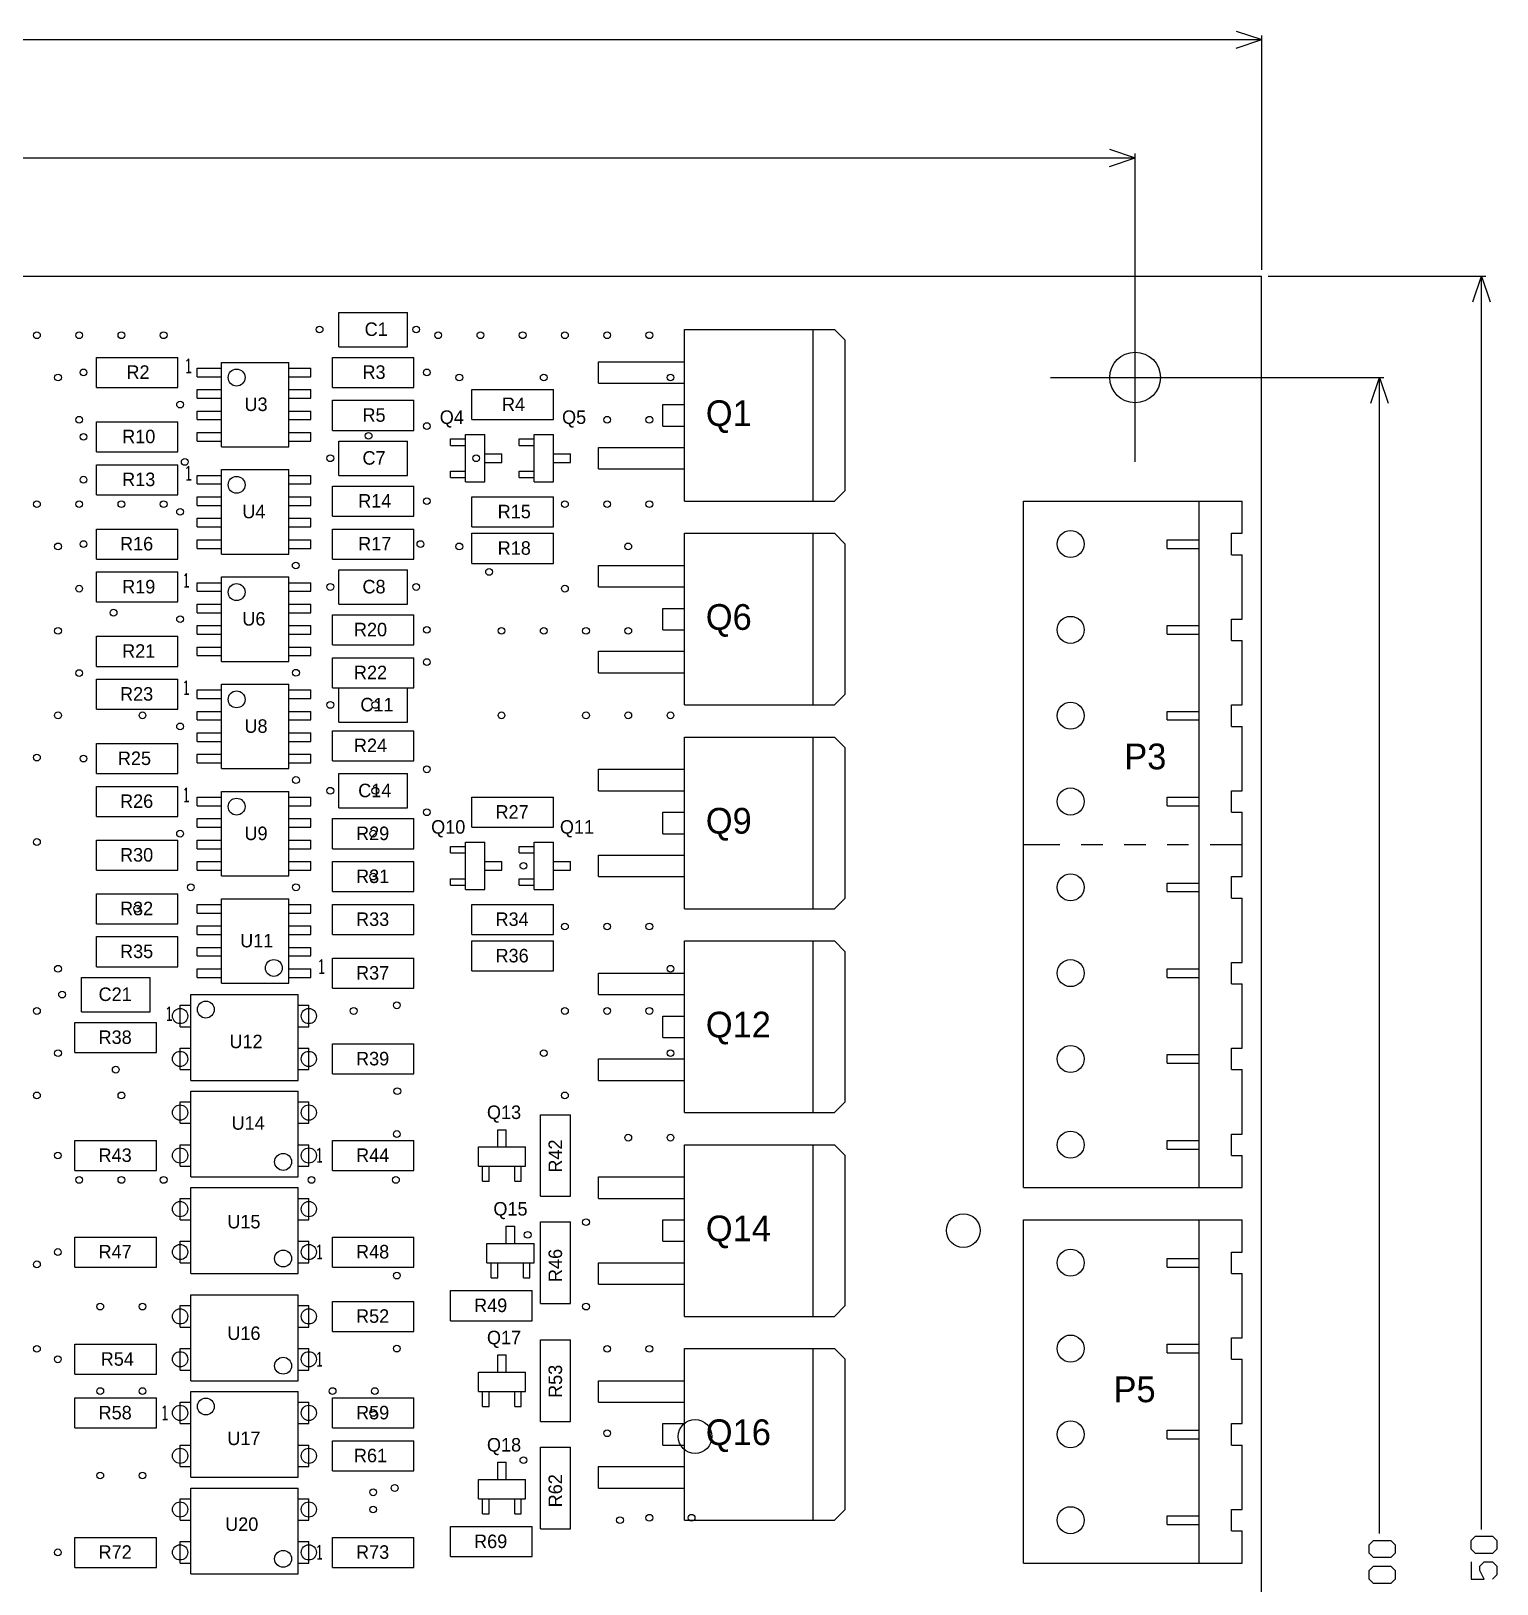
# Model space of a CAD drawing. Header units: millimetres. Extents: x 41 to 259, y 19 to 198.
# Drawn here: x 172.2 to 258.9, y 106.1 to 198 of the extents above; entities that cross this region are included whole.
import ezdxf

# ---------------------------------------------------------------- set-up
doc = ezdxf.new("R2010")
doc.units = ezdxf.units.MM
for name, color, linetype in [('Mechanical13', 56, 'Continuous'), ('PadHoleLayer', 156, 'Continuous'), ('ViaHoleLayer', 16, 'Continuous')]:
    doc.layers.add(name, color=color, linetype=linetype)

msp = doc.modelspace()

# ---------------------------------------------------------------- linework, layer by layer
at = {"layer": 'Mechanical13'}
for p, q in [((243.476, 198.008), (245, 197.5)), ((245, 183.881), (245, 197.754)), ((152.813, 197.5), (245, 197.5)), ((243.476, 196.992), (245, 197.5)), ((151.563, 190.5), (237.5, 190.5)), ((235.976, 191.008), (237.5, 190.5)), ((235.976, 189.992), (237.5, 190.5)), ((237.5, 180.356), (237.5, 190.754)), ((52.578, 183.5), (244.983, 183.5)), ((244.983, 27.068), (244.983, 183.5)), ((245.381, 183.5), (258.254, 183.5)), ((257.492, 181.976), (258, 183.5)), ((258, 109.313), (258, 183.5)), ((258, 183.5), (258.508, 181.976)), ((237.5, 172.5), (237.5, 182.5)), ((190.373, 179.324), (190.373, 181.356)), ((190.373, 181.356), (194.437, 181.356)), ((194.437, 179.324), (194.437, 181.356)), ((210.82, 170.18), (210.82, 180.34)), ((210.82, 180.34), (218.44, 180.34)), ((218.44, 180.34), (219.71, 180.34)), ((218.44, 170.18), (218.44, 180.34)), ((219.71, 180.34), (220.345, 179.705)), ((190.373, 179.324), (194.437, 179.324)), ((220.345, 170.815), (220.345, 179.705)), ((176.022, 176.911), (176.022, 178.689)), ((176.022, 178.689), (180.848, 178.689)), ((180.848, 176.911), (180.848, 178.689)), ((181.489, 178.6), (181.356, 178.466)), ((181.489, 177.8), (181.489, 178.6)), ((183.42, 173.395), (183.42, 178.395)), ((183.42, 178.395), (187.42, 178.395)), ((187.42, 173.395), (187.42, 178.395)), ((189.992, 176.911), (189.992, 178.689)), ((189.992, 178.689), (194.818, 178.689)), ((194.818, 176.911), (194.818, 178.689)), ((205.74, 177.165), (205.74, 178.435)), ((205.74, 178.435), (210.82, 178.435)), ((181.356, 177.8), (181.623, 177.8)), ((181.623, 177.8), (181.489, 177.8)), ((181.991, 178.054), (183.42, 178.054)), ((181.991, 177.546), (181.991, 178.054)), ((181.991, 177.546), (183.388, 177.546)), ((187.42, 178.054), (188.722, 178.054)), ((187.42, 177.546), (188.722, 177.546)), ((188.722, 177.546), (188.722, 178.054)), ((232.5, 177.5), (242.5, 177.5)), ((240.356, 177.5), (252.222, 177.5)), ((251.46, 175.976), (251.968, 177.5)), ((251.968, 109.063), (251.968, 177.5)), ((251.968, 177.5), (252.476, 175.976)), ((176.022, 176.911), (180.848, 176.911)), ((181.991, 176.784), (183.42, 176.784)), ((181.991, 176.276), (181.991, 176.784)), ((187.42, 176.784), (188.722, 176.784)), ((188.722, 176.276), (188.722, 176.784)), ((189.992, 176.911), (194.818, 176.911)), ((198.247, 175.006), (198.247, 176.784)), ((198.247, 176.784), (203.073, 176.784)), ((203.073, 175.006), (203.073, 176.784)), ((205.74, 177.165), (210.82, 177.165)), ((181.991, 176.276), (183.42, 176.276)), ((187.42, 176.276), (188.722, 176.276)), ((189.992, 174.371), (189.992, 176.149)), ((189.992, 176.149), (194.818, 176.149)), ((194.818, 174.371), (194.818, 176.149)), ((209.55, 174.625), (209.55, 175.895)), ((209.55, 175.895), (210.82, 175.895)), ((176.022, 173.101), (176.022, 174.879)), ((176.022, 174.879), (180.848, 174.879)), ((180.848, 173.101), (180.848, 174.879)), ((181.991, 175.514), (183.42, 175.514)), ((181.991, 175.006), (181.991, 175.514)), ((181.991, 175.006), (183.42, 175.006)), ((187.42, 175.514), (188.722, 175.514)), ((187.452, 175.006), (188.722, 175.006)), ((188.722, 175.006), (188.722, 175.514)), ((198.247, 175.006), (203.073, 175.006)), ((181.991, 174.244), (183.42, 174.244)), ((181.991, 173.736), (181.991, 174.244)), ((187.42, 174.244), (188.722, 174.244)), ((188.722, 173.736), (188.722, 174.244)), ((189.992, 174.371), (194.818, 174.371)), ((196.977, 173.482), (196.977, 173.863)), ((196.977, 173.863), (197.866, 173.863)), ((197.866, 171.323), (197.866, 174.117)), ((197.866, 174.117), (199.009, 174.117)), ((199.009, 171.323), (199.009, 174.117)), ((201.041, 173.482), (201.041, 173.863)), ((201.041, 173.863), (201.93, 173.863)), ((201.93, 171.323), (201.93, 174.117)), ((201.93, 174.117), (203.073, 174.117)), ((203.073, 171.323), (203.073, 174.117)), ((209.55, 174.625), (210.82, 174.625)), ((176.022, 173.101), (180.848, 173.101)), ((181.991, 173.736), (183.42, 173.736)), ((183.42, 173.395), (187.42, 173.395)), ((187.452, 173.736), (188.722, 173.736)), ((190.373, 171.704), (190.373, 173.736)), ((190.373, 173.736), (194.437, 173.736)), ((194.437, 171.704), (194.437, 173.736)), ((196.977, 173.482), (197.866, 173.482)), ((199.009, 172.974), (200.025, 172.974)), ((200.025, 172.466), (200.025, 172.974)), ((201.041, 173.482), (201.93, 173.482)), ((203.073, 172.974), (204.089, 172.974)), ((204.089, 172.466), (204.089, 172.974)), ((205.74, 172.085), (205.74, 173.355)), ((205.74, 173.355), (210.82, 173.355)), ((176.022, 170.561), (176.022, 172.339)), ((176.022, 172.339), (180.848, 172.339)), ((180.848, 170.561), (180.848, 172.339)), ((181.489, 172.25), (181.356, 172.116)), ((181.489, 171.45), (181.489, 172.25)), ((183.42, 172.045), (187.42, 172.045)), ((183.42, 167.045), (183.42, 172.045)), ((187.42, 167.045), (187.42, 172.045)), ((196.977, 171.577), (196.977, 171.958)), ((196.977, 171.958), (197.866, 171.958)), ((199.009, 172.466), (200.025, 172.466)), ((201.041, 171.577), (201.041, 171.958)), ((201.041, 171.958), (201.93, 171.958)), ((203.073, 172.466), (204.089, 172.466)), ((205.74, 172.085), (210.82, 172.085)), ((181.356, 171.45), (181.623, 171.45)), ((181.623, 171.45), (181.489, 171.45)), ((181.991, 171.196), (181.991, 171.704)), ((181.991, 171.704), (183.42, 171.704)), ((181.991, 171.196), (183.388, 171.196)), ((187.42, 171.704), (188.722, 171.704)), ((187.42, 171.196), (188.722, 171.196)), ((188.722, 171.196), (188.722, 171.704)), ((189.992, 169.291), (189.992, 171.069)), ((189.992, 171.069), (194.818, 171.069)), ((190.373, 171.704), (194.437, 171.704)), ((194.818, 169.291), (194.818, 171.069)), ((196.977, 171.577), (197.866, 171.577)), ((197.866, 171.323), (199.009, 171.323)), ((201.041, 171.577), (201.93, 171.577)), ((201.93, 171.323), (203.073, 171.323)), ((176.022, 170.561), (180.848, 170.561)), ((181.991, 169.926), (181.991, 170.434)), ((181.991, 170.434), (183.42, 170.434)), ((187.42, 170.434), (188.722, 170.434)), ((188.722, 169.926), (188.722, 170.434)), ((198.247, 168.656), (198.247, 170.434)), ((198.247, 170.434), (203.073, 170.434)), ((203.073, 168.656), (203.073, 170.434)), ((210.82, 170.18), (218.44, 170.18)), ((218.44, 170.18), (219.71, 170.18)), ((219.71, 170.18), (220.345, 170.815)), ((230.886, 129.54), (230.886, 170.18)), ((230.886, 170.18), (243.84, 170.18)), ((241.3, 129.54), (241.3, 170.18)), ((243.84, 168.275), (243.84, 170.18)), ((181.991, 169.926), (183.42, 169.926)), ((181.991, 168.656), (181.991, 169.164)), ((181.991, 169.164), (183.42, 169.164)), ((187.42, 169.926), (188.722, 169.926)), ((187.42, 169.164), (188.722, 169.164)), ((188.722, 168.656), (188.722, 169.164)), ((189.992, 169.291), (194.818, 169.291)), ((176.022, 166.751), (176.022, 168.529)), ((176.022, 168.529), (180.848, 168.529)), ((180.848, 166.751), (180.848, 168.529)), ((181.991, 168.656), (183.42, 168.656)), ((187.452, 168.656), (188.722, 168.656)), ((189.992, 166.751), (189.992, 168.529)), ((189.992, 168.529), (194.818, 168.529)), ((194.818, 166.751), (194.818, 168.529)), ((198.247, 168.656), (203.073, 168.656)), ((198.247, 166.497), (198.247, 168.275)), ((198.247, 168.275), (203.073, 168.275)), ((203.073, 166.497), (203.073, 168.275)), ((210.82, 168.275), (218.44, 168.275)), ((210.82, 158.115), (210.82, 168.275)), ((218.44, 158.115), (218.44, 168.275)), ((218.44, 168.275), (219.71, 168.275)), ((219.71, 168.275), (220.345, 167.64)), ((243.205, 167.005), (243.205, 168.275)), ((243.205, 168.275), (243.84, 168.275)), ((181.991, 167.386), (181.991, 167.894)), ((181.991, 167.894), (183.42, 167.894)), ((181.991, 167.386), (183.42, 167.386)), ((187.42, 167.894), (188.722, 167.894)), ((187.452, 167.386), (188.722, 167.386)), ((188.722, 167.386), (188.722, 167.894)), ((220.345, 158.75), (220.345, 167.64)), ((239.395, 167.386), (239.395, 167.894)), ((239.395, 167.894), (241.3, 167.894)), ((239.395, 167.386), (241.3, 167.386)), ((176.022, 166.751), (180.848, 166.751)), ((183.42, 167.045), (187.42, 167.045)), ((189.992, 166.751), (194.818, 166.751)), ((198.247, 166.497), (203.073, 166.497)), ((243.205, 167.005), (243.84, 167.005)), ((243.84, 165.1), (243.84, 167.005)), ((176.022, 164.211), (176.022, 165.989)), ((176.022, 165.989), (180.848, 165.989)), ((180.848, 164.211), (180.848, 165.989)), ((181.362, 165.9), (181.229, 165.766)), ((181.362, 165.1), (181.362, 165.9)), ((183.42, 160.695), (183.42, 165.695)), ((183.42, 165.695), (187.42, 165.695)), ((187.42, 160.695), (187.42, 165.695)), ((190.373, 164.084), (190.373, 166.116)), ((190.373, 166.116), (194.437, 166.116)), ((194.437, 164.084), (194.437, 166.116)), ((205.74, 166.37), (210.82, 166.37)), ((205.74, 165.1), (205.74, 166.37)), ((181.229, 165.1), (181.496, 165.1)), ((181.496, 165.1), (181.362, 165.1)), ((181.991, 164.846), (181.991, 165.354)), ((181.991, 165.354), (183.42, 165.354)), ((181.991, 164.846), (183.388, 164.846)), ((187.42, 165.354), (188.722, 165.354)), ((187.42, 164.846), (188.722, 164.846)), ((188.722, 164.846), (188.722, 165.354)), ((205.74, 165.1), (210.82, 165.1)), ((243.84, 163.195), (243.84, 165.1)), ((176.022, 164.211), (180.848, 164.211)), ((181.991, 163.576), (181.991, 164.084)), ((181.991, 164.084), (183.42, 164.084)), ((187.42, 164.084), (188.722, 164.084)), ((188.722, 163.576), (188.722, 164.084)), ((190.373, 164.084), (194.437, 164.084)), ((209.55, 163.83), (210.82, 163.83)), ((209.55, 162.56), (209.55, 163.83)), ((181.991, 163.576), (183.42, 163.576)), ((181.991, 162.306), (181.991, 162.814)), ((181.991, 162.814), (183.42, 162.814)), ((187.42, 163.576), (188.722, 163.576)), ((187.42, 162.814), (188.722, 162.814)), ((188.722, 162.306), (188.722, 162.814)), ((189.992, 161.671), (189.992, 163.449)), ((189.992, 163.449), (194.818, 163.449)), ((194.818, 161.671), (194.818, 163.449)), ((239.395, 162.306), (239.395, 162.814)), ((239.395, 162.814), (241.3, 162.814)), ((243.205, 161.925), (243.205, 163.195)), ((243.205, 163.195), (243.84, 163.195)), ((176.022, 160.401), (176.022, 162.179)), ((176.022, 162.179), (180.848, 162.179)), ((180.848, 160.401), (180.848, 162.179)), ((181.991, 162.306), (183.42, 162.306)), ((187.452, 162.306), (188.722, 162.306)), ((209.55, 162.56), (210.82, 162.56)), ((239.395, 162.306), (241.3, 162.306)), ((243.205, 161.925), (243.84, 161.925)), ((243.84, 160.02), (243.84, 161.925)), ((181.991, 161.036), (181.991, 161.544)), ((181.991, 161.544), (183.42, 161.544)), ((181.991, 161.036), (183.42, 161.036)), ((187.42, 161.544), (188.722, 161.544)), ((187.452, 161.036), (188.722, 161.036)), ((188.722, 161.036), (188.722, 161.544)), ((189.992, 161.671), (194.818, 161.671)), ((189.992, 159.131), (189.992, 160.909)), ((189.992, 160.909), (194.818, 160.909)), ((194.818, 159.131), (194.818, 160.909)), ((205.74, 161.29), (210.82, 161.29)), ((205.74, 160.02), (205.74, 161.29)), ((176.022, 160.401), (180.848, 160.401)), ((183.42, 160.695), (187.42, 160.695)), ((205.74, 160.02), (210.82, 160.02)), ((243.84, 158.115), (243.84, 160.02)), ((176.022, 157.861), (176.022, 159.639)), ((176.022, 159.639), (180.848, 159.639)), ((180.848, 157.861), (180.848, 159.639)), ((181.362, 159.55), (181.229, 159.416)), ((181.362, 158.75), (181.362, 159.55)), ((183.42, 154.345), (183.42, 159.345)), ((183.42, 159.345), (187.42, 159.345)), ((187.42, 154.345), (187.42, 159.345)), ((189.992, 159.131), (194.818, 159.131)), ((190.373, 157.099), (190.373, 159.131)), ((190.373, 159.131), (194.437, 159.131)), ((194.437, 157.099), (194.437, 159.131)), ((181.229, 158.75), (181.496, 158.75)), ((181.496, 158.75), (181.362, 158.75)), ((181.991, 158.496), (181.991, 159.004)), ((181.991, 159.004), (183.42, 159.004)), ((181.991, 158.496), (183.388, 158.496)), ((187.42, 159.004), (188.722, 159.004)), ((187.42, 158.496), (188.722, 158.496)), ((188.722, 158.496), (188.722, 159.004)), ((210.82, 158.115), (218.44, 158.115)), ((218.44, 158.115), (219.71, 158.115)), ((219.71, 158.115), (220.345, 158.75)), ((243.205, 156.845), (243.205, 158.115)), ((243.205, 158.115), (243.84, 158.115)), ((176.022, 157.861), (180.848, 157.861)), ((181.991, 157.226), (181.991, 157.734)), ((181.991, 157.734), (183.42, 157.734)), ((181.991, 157.226), (183.42, 157.226)), ((187.42, 157.734), (188.722, 157.734)), ((187.42, 157.226), (188.722, 157.226)), ((188.722, 157.226), (188.722, 157.734)), ((239.395, 157.226), (239.395, 157.734)), ((239.395, 157.734), (241.3, 157.734)), ((239.395, 157.226), (241.3, 157.226)), ((181.991, 155.956), (181.991, 156.464)), ((181.991, 156.464), (183.42, 156.464)), ((187.42, 156.464), (188.722, 156.464)), ((188.722, 155.956), (188.722, 156.464)), ((189.992, 154.813), (189.992, 156.591)), ((189.992, 156.591), (194.818, 156.591)), ((190.373, 157.099), (194.437, 157.099)), ((194.818, 154.813), (194.818, 156.591)), ((243.205, 156.845), (243.84, 156.845)), ((243.84, 154.94), (243.84, 156.845)), ((176.022, 154.051), (176.022, 155.829)), ((176.022, 155.829), (180.848, 155.829)), ((180.848, 154.051), (180.848, 155.829)), ((181.991, 155.956), (183.42, 155.956)), ((187.452, 155.956), (188.722, 155.956)), ((210.82, 156.21), (218.44, 156.21)), ((210.82, 146.05), (210.82, 156.21)), ((218.44, 146.05), (218.44, 156.21)), ((218.44, 156.21), (219.71, 156.21)), ((219.71, 156.21), (220.345, 155.575)), ((220.345, 146.685), (220.345, 155.575)), ((181.991, 154.686), (181.991, 155.194)), ((181.991, 155.194), (183.42, 155.194)), ((181.991, 154.686), (183.42, 154.686)), ((187.42, 155.194), (188.722, 155.194)), ((187.452, 154.686), (188.722, 154.686)), ((188.722, 154.686), (188.722, 155.194)), ((189.992, 154.813), (194.818, 154.813)), ((243.84, 153.035), (243.84, 154.94)), ((176.022, 154.051), (180.848, 154.051)), ((183.42, 154.345), (187.42, 154.345)), ((190.373, 152.019), (190.373, 154.051)), ((190.373, 154.051), (194.437, 154.051)), ((194.437, 152.019), (194.437, 154.051)), ((205.74, 154.305), (210.82, 154.305)), ((205.74, 153.035), (205.74, 154.305)), ((176.022, 151.511), (176.022, 153.289)), ((176.022, 153.289), (180.848, 153.289)), ((180.848, 151.511), (180.848, 153.289)), ((181.362, 153.2), (181.229, 153.066)), ((181.362, 152.4), (181.362, 153.2)), ((181.991, 152.146), (181.991, 152.654)), ((181.991, 152.654), (183.42, 152.654)), ((183.42, 147.995), (183.42, 152.995)), ((183.42, 152.995), (187.42, 152.995)), ((187.42, 147.995), (187.42, 152.995)), ((187.42, 152.654), (188.722, 152.654)), ((188.722, 152.146), (188.722, 152.654)), ((198.247, 150.876), (198.247, 152.654)), ((198.247, 152.654), (203.073, 152.654)), ((203.073, 150.876), (203.073, 152.654)), ((205.74, 153.035), (210.82, 153.035)), ((239.395, 152.146), (239.395, 152.654)), ((239.395, 152.654), (241.3, 152.654)), ((243.205, 151.765), (243.205, 153.035)), ((243.205, 153.035), (243.84, 153.035)), ((181.229, 152.4), (181.496, 152.4)), ((181.496, 152.4), (181.362, 152.4)), ((181.991, 152.146), (183.388, 152.146)), ((187.42, 152.146), (188.722, 152.146)), ((190.373, 152.019), (194.437, 152.019)), ((209.55, 151.765), (210.82, 151.765)), ((209.55, 150.495), (209.55, 151.765)), ((239.395, 152.146), (241.3, 152.146)), ((243.205, 151.765), (243.84, 151.765)), ((243.84, 149.86), (243.84, 151.765)), ((176.022, 151.511), (180.848, 151.511)), ((181.991, 150.876), (181.991, 151.384)), ((181.991, 151.384), (183.42, 151.384)), ((181.991, 150.876), (183.42, 150.876)), ((187.42, 151.384), (188.722, 151.384)), ((187.42, 150.876), (188.722, 150.876)), ((188.722, 150.876), (188.722, 151.384)), ((189.992, 149.606), (189.992, 151.384)), ((189.992, 151.384), (194.818, 151.384)), ((194.818, 149.606), (194.818, 151.384)), ((198.247, 150.876), (203.073, 150.876)), ((176.022, 148.336), (176.022, 150.114)), ((176.022, 150.114), (180.848, 150.114)), ((180.848, 148.336), (180.848, 150.114)), ((181.991, 149.606), (181.991, 150.114)), ((181.991, 150.114), (183.42, 150.114)), ((187.42, 150.114), (188.722, 150.114)), ((188.722, 149.606), (188.722, 150.114)), ((197.866, 147.193), (197.866, 149.987)), ((197.866, 149.987), (199.009, 149.987)), ((199.009, 147.193), (199.009, 149.987)), ((201.93, 147.193), (201.93, 149.987)), ((201.93, 149.987), (203.073, 149.987)), ((203.073, 147.193), (203.073, 149.987)), ((209.55, 150.495), (210.82, 150.495)), ((230.886, 149.86), (233.045, 149.86)), ((234.315, 149.86), (235.585, 149.86)), ((236.855, 149.86), (238.125, 149.86)), ((239.395, 149.86), (240.665, 149.86)), ((241.935, 149.86), (243.84, 149.86)), ((243.84, 147.955), (243.84, 149.86)), ((181.991, 149.606), (183.42, 149.606)), ((187.452, 149.606), (188.722, 149.606)), ((189.992, 149.606), (194.818, 149.606)), ((196.977, 149.352), (196.977, 149.733)), ((196.977, 149.733), (197.866, 149.733)), ((196.977, 149.352), (197.866, 149.352)), ((201.041, 149.352), (201.041, 149.733)), ((201.041, 149.733), (201.93, 149.733)), ((201.041, 149.352), (201.93, 149.352)), ((205.74, 149.225), (210.82, 149.225)), ((205.74, 147.955), (205.74, 149.225)), ((176.022, 148.336), (180.848, 148.336)), ((181.991, 148.336), (181.991, 148.844)), ((181.991, 148.844), (183.42, 148.844)), ((181.991, 148.336), (183.42, 148.336)), ((187.42, 148.844), (188.722, 148.844)), ((187.452, 148.336), (188.722, 148.336)), ((188.722, 148.336), (188.722, 148.844)), ((189.992, 147.066), (189.992, 148.844)), ((189.992, 148.844), (194.818, 148.844)), ((194.818, 147.066), (194.818, 148.844)), ((199.009, 148.844), (200.025, 148.844)), ((199.009, 148.336), (200.025, 148.336)), ((200.025, 148.336), (200.025, 148.844)), ((203.073, 148.844), (204.089, 148.844)), ((203.073, 148.336), (204.089, 148.336)), ((204.089, 148.336), (204.089, 148.844)), ((183.42, 147.995), (187.42, 147.995)), ((196.977, 147.447), (196.977, 147.828)), ((196.977, 147.828), (197.866, 147.828)), ((196.977, 147.447), (197.866, 147.447)), ((197.866, 147.193), (199.009, 147.193)), ((201.041, 147.447), (201.041, 147.828)), ((201.041, 147.828), (201.93, 147.828)), ((201.041, 147.447), (201.93, 147.447)), ((201.93, 147.193), (203.073, 147.193)), ((205.74, 147.955), (210.82, 147.955)), ((239.395, 147.066), (239.395, 147.574)), ((239.395, 147.574), (241.3, 147.574)), ((243.205, 146.685), (243.205, 147.955)), ((243.205, 147.955), (243.84, 147.955)), ((176.022, 145.161), (176.022, 146.939)), ((176.022, 146.939), (180.848, 146.939)), ((180.848, 145.161), (180.848, 146.939)), ((181.991, 145.796), (181.991, 146.304)), ((181.991, 146.304), (183.42, 146.304)), ((183.42, 146.645), (187.42, 146.645)), ((183.42, 141.645), (183.42, 146.645)), ((187.42, 141.645), (187.42, 146.645)), ((187.42, 146.304), (188.722, 146.304)), ((188.722, 145.796), (188.722, 146.304)), ((189.992, 147.066), (194.818, 147.066)), ((189.992, 144.526), (189.992, 146.304)), ((189.992, 146.304), (194.818, 146.304)), ((194.818, 144.526), (194.818, 146.304)), ((198.247, 144.526), (198.247, 146.304)), ((198.247, 146.304), (203.073, 146.304)), ((203.073, 144.526), (203.073, 146.304)), ((219.71, 146.05), (220.345, 146.685)), ((239.395, 147.066), (241.3, 147.066)), ((243.205, 146.685), (243.84, 146.685)), ((243.84, 144.78), (243.84, 146.685)), ((181.991, 145.796), (183.388, 145.796)), ((187.42, 145.796), (188.722, 145.796)), ((210.82, 146.05), (218.44, 146.05)), ((218.44, 146.05), (219.71, 146.05)), ((176.022, 145.161), (180.848, 145.161)), ((176.022, 142.621), (176.022, 144.399)), ((176.022, 144.399), (180.848, 144.399)), ((180.848, 142.621), (180.848, 144.399)), ((181.991, 144.526), (181.991, 145.034)), ((181.991, 145.034), (183.42, 145.034)), ((181.991, 144.526), (183.42, 144.526)), ((187.42, 145.034), (188.722, 145.034)), ((187.42, 144.526), (188.722, 144.526)), ((188.722, 144.526), (188.722, 145.034)), ((189.992, 144.526), (194.818, 144.526)), ((198.247, 144.526), (203.073, 144.526)), ((243.84, 142.875), (243.84, 144.78)), ((181.991, 143.256), (181.991, 143.764)), ((181.991, 143.764), (183.42, 143.764)), ((187.42, 143.764), (188.722, 143.764)), ((188.722, 143.256), (188.722, 143.764)), ((198.247, 142.367), (198.247, 144.145)), ((198.247, 144.145), (203.073, 144.145)), ((203.073, 142.367), (203.073, 144.145)), ((210.82, 144.145), (218.44, 144.145)), ((210.82, 133.985), (210.82, 144.145)), ((218.44, 133.985), (218.44, 144.145)), ((218.44, 144.145), (219.71, 144.145)), ((219.71, 144.145), (220.345, 143.51)), ((220.345, 134.62), (220.345, 143.51)), ((176.022, 142.621), (180.848, 142.621)), ((181.991, 143.256), (183.42, 143.256)), ((181.991, 141.986), (181.991, 142.494)), ((181.991, 142.494), (183.42, 142.494)), ((187.42, 142.494), (188.722, 142.494)), ((187.452, 143.256), (188.722, 143.256)), ((188.722, 141.986), (188.722, 142.494)), ((189.363, 143.04), (189.23, 142.906)), ((189.363, 142.24), (189.363, 143.04)), ((189.992, 141.351), (189.992, 143.129)), ((189.992, 143.129), (194.818, 143.129)), ((194.818, 141.351), (194.818, 143.129)), ((239.395, 141.986), (239.395, 142.494)), ((239.395, 142.494), (241.3, 142.494)), ((243.205, 141.605), (243.205, 142.875)), ((243.205, 142.875), (243.84, 142.875)), ((175.133, 141.986), (179.197, 141.986)), ((175.133, 139.954), (175.133, 141.986)), ((179.197, 139.954), (179.197, 141.986)), ((181.991, 141.986), (183.42, 141.986)), ((183.42, 141.645), (187.42, 141.645)), ((187.452, 141.986), (188.722, 141.986)), ((189.23, 142.24), (189.497, 142.24)), ((189.497, 142.24), (189.363, 142.24)), ((198.247, 142.367), (203.073, 142.367)), ((205.74, 142.24), (210.82, 142.24)), ((205.74, 140.97), (205.74, 142.24)), ((239.395, 141.986), (241.3, 141.986)), ((243.205, 141.605), (243.84, 141.605)), ((243.84, 139.7), (243.84, 141.605)), ((181.61, 135.89), (181.61, 140.97)), ((181.61, 140.97), (187.96, 140.97)), ((187.96, 135.89), (187.96, 140.97)), ((189.992, 141.351), (194.818, 141.351)), ((205.74, 140.97), (210.82, 140.97)), ((175.133, 139.954), (179.197, 139.954)), ((180.346, 140.246), (180.213, 140.112)), ((180.346, 139.446), (180.346, 140.246)), ((180.975, 140.335), (181.61, 140.335)), ((180.975, 139.065), (180.975, 140.335)), ((187.96, 140.335), (188.595, 140.335)), ((188.595, 139.065), (188.595, 140.335)), ((174.752, 137.541), (174.752, 139.319)), ((174.752, 139.319), (179.578, 139.319)), ((179.578, 137.541), (179.578, 139.319)), ((180.213, 139.446), (180.48, 139.446)), ((180.48, 139.446), (180.346, 139.446)), ((180.975, 139.065), (181.61, 139.065)), ((187.96, 139.065), (188.595, 139.065)), ((209.55, 139.7), (210.82, 139.7)), ((209.55, 138.43), (209.55, 139.7)), ((243.84, 137.795), (243.84, 139.7)), ((189.992, 136.271), (189.992, 138.049)), ((189.992, 138.049), (194.818, 138.049)), ((194.818, 136.271), (194.818, 138.049)), ((209.55, 138.43), (210.82, 138.43)), ((174.752, 137.541), (179.578, 137.541)), ((180.975, 137.795), (181.61, 137.795)), ((180.975, 136.525), (180.975, 137.795)), ((187.96, 137.795), (188.595, 137.795)), ((188.595, 136.525), (188.595, 137.795)), ((205.74, 137.16), (210.82, 137.16)), ((205.74, 135.89), (205.74, 137.16)), ((239.395, 136.906), (239.395, 137.414)), ((239.395, 137.414), (241.3, 137.414)), ((243.205, 136.525), (243.205, 137.795)), ((243.205, 137.795), (243.84, 137.795)), ((180.975, 136.525), (181.61, 136.525)), ((187.96, 136.525), (188.595, 136.525)), ((189.992, 136.271), (194.818, 136.271)), ((239.395, 136.906), (241.3, 136.906)), ((243.205, 136.525), (243.84, 136.525)), ((243.84, 134.62), (243.84, 136.525)), ((181.61, 135.89), (187.96, 135.89)), ((181.61, 130.175), (181.61, 135.255)), ((181.61, 135.255), (187.96, 135.255)), ((187.96, 130.175), (187.96, 135.255)), ((205.74, 135.89), (210.82, 135.89)), ((180.975, 134.62), (181.61, 134.62)), ((180.975, 133.35), (180.975, 134.62)), ((187.96, 134.62), (188.595, 134.62)), ((188.595, 133.35), (188.595, 134.62)), ((219.71, 133.985), (220.345, 134.62)), ((243.84, 132.715), (243.84, 134.62)), ((180.975, 133.35), (181.61, 133.35)), ((187.96, 133.35), (188.595, 133.35)), ((202.311, 133.858), (204.089, 133.858)), ((202.311, 129.032), (202.311, 133.858)), ((204.089, 129.032), (204.089, 133.858)), ((210.82, 133.985), (218.44, 133.985)), ((218.44, 133.985), (219.71, 133.985)), ((199.771, 132.969), (200.279, 132.969)), ((199.771, 131.953), (199.771, 132.969)), ((200.279, 131.953), (200.279, 132.969)), ((243.205, 131.445), (243.205, 132.715)), ((243.205, 132.715), (243.84, 132.715)), ((174.752, 130.556), (174.752, 132.334)), ((174.752, 132.334), (179.578, 132.334)), ((179.578, 130.556), (179.578, 132.334)), ((180.975, 132.08), (181.61, 132.08)), ((180.975, 130.81), (180.975, 132.08)), ((187.96, 132.08), (188.595, 132.08)), ((188.595, 130.81), (188.595, 132.08)), ((189.236, 131.864), (189.103, 131.73)), ((189.236, 131.064), (189.236, 131.864)), ((189.992, 130.556), (189.992, 132.334)), ((189.992, 132.334), (194.818, 132.334)), ((194.818, 130.556), (194.818, 132.334)), ((198.628, 130.81), (198.628, 131.953)), ((198.628, 131.953), (201.422, 131.953)), ((201.422, 130.81), (201.422, 131.953)), ((210.82, 132.08), (218.44, 132.08)), ((210.82, 121.92), (210.82, 132.08)), ((218.44, 121.92), (218.44, 132.08)), ((218.44, 132.08), (219.71, 132.08)), ((219.71, 132.08), (220.345, 131.445)), ((239.395, 131.826), (239.395, 132.334)), ((239.395, 132.334), (241.3, 132.334)), ((239.395, 131.826), (241.3, 131.826)), ((174.752, 130.556), (179.578, 130.556)), ((180.975, 130.81), (181.61, 130.81)), ((187.96, 130.81), (188.595, 130.81)), ((189.103, 131.064), (189.37, 131.064)), ((189.37, 131.064), (189.236, 131.064)), ((189.992, 130.556), (194.818, 130.556)), ((198.628, 130.81), (201.422, 130.81)), ((198.882, 129.921), (198.882, 130.81)), ((199.263, 129.921), (199.263, 130.81)), ((200.787, 129.921), (200.787, 130.81)), ((201.168, 129.921), (201.168, 130.81)), ((220.345, 122.555), (220.345, 131.445)), ((243.205, 131.445), (243.84, 131.445)), ((243.84, 129.54), (243.84, 131.445)), ((181.61, 130.175), (187.96, 130.175)), ((198.882, 129.921), (199.263, 129.921)), ((200.787, 129.921), (201.168, 129.921)), ((205.74, 130.175), (210.82, 130.175)), ((205.74, 128.905), (205.74, 130.175)), ((180.975, 128.905), (181.61, 128.905)), ((180.975, 127.635), (180.975, 128.905)), ((181.61, 124.46), (181.61, 129.54)), ((181.61, 129.54), (187.96, 129.54)), ((187.96, 124.46), (187.96, 129.54)), ((187.96, 128.905), (188.595, 128.905)), ((188.595, 127.635), (188.595, 128.905)), ((202.311, 129.032), (204.089, 129.032)), ((205.74, 128.905), (210.82, 128.905)), ((230.886, 129.54), (243.84, 129.54)), ((180.975, 127.635), (181.61, 127.635)), ((187.96, 127.635), (188.595, 127.635)), ((200.279, 127.254), (200.787, 127.254)), ((200.279, 126.238), (200.279, 127.254)), ((200.787, 126.238), (200.787, 127.254)), ((202.311, 122.682), (202.311, 127.508)), ((202.311, 127.508), (204.089, 127.508)), ((204.089, 122.682), (204.089, 127.508)), ((209.55, 127.635), (210.82, 127.635)), ((209.55, 126.365), (209.55, 127.635)), ((230.886, 107.315), (230.886, 127.635)), ((230.886, 127.635), (243.84, 127.635)), ((241.3, 107.315), (241.3, 127.635)), ((243.84, 125.73), (243.84, 127.635)), ((174.752, 124.841), (174.752, 126.619)), ((174.752, 126.619), (179.578, 126.619)), ((179.578, 124.841), (179.578, 126.619)), ((180.975, 126.365), (181.61, 126.365)), ((180.975, 125.095), (180.975, 126.365)), ((187.96, 126.365), (188.595, 126.365)), ((188.595, 125.095), (188.595, 126.365)), ((189.236, 126.149), (189.103, 126.015)), ((189.236, 125.349), (189.236, 126.149)), ((189.992, 124.841), (189.992, 126.619)), ((189.992, 126.619), (194.818, 126.619)), ((194.818, 124.841), (194.818, 126.619)), ((199.136, 125.095), (199.136, 126.238)), ((199.136, 126.238), (201.93, 126.238)), ((201.93, 125.095), (201.93, 126.238)), ((209.55, 126.365), (210.82, 126.365)), ((180.975, 125.095), (181.61, 125.095)), ((187.96, 125.095), (188.595, 125.095)), ((189.103, 125.349), (189.37, 125.349)), ((189.37, 125.349), (189.236, 125.349)), ((199.136, 125.095), (201.93, 125.095)), ((199.39, 124.206), (199.39, 125.095)), ((199.771, 124.206), (199.771, 125.095)), ((201.295, 124.206), (201.295, 125.095)), ((201.676, 124.206), (201.676, 125.095)), ((205.74, 125.095), (210.82, 125.095)), ((205.74, 123.825), (205.74, 125.095)), ((239.395, 124.841), (239.395, 125.349)), ((239.395, 125.349), (241.3, 125.349)), ((243.205, 124.46), (243.205, 125.73)), ((243.205, 125.73), (243.84, 125.73)), ((174.752, 124.841), (179.578, 124.841)), ((181.61, 124.46), (187.96, 124.46)), ((189.992, 124.841), (194.818, 124.841)), ((199.39, 124.206), (199.771, 124.206)), ((201.295, 124.206), (201.676, 124.206)), ((239.395, 124.841), (241.3, 124.841)), ((243.205, 124.46), (243.84, 124.46)), ((243.84, 122.555), (243.84, 124.46)), ((181.61, 118.11), (181.61, 123.19)), ((181.61, 123.19), (187.96, 123.19)), ((187.96, 118.11), (187.96, 123.19)), ((196.977, 121.666), (196.977, 123.444)), ((196.977, 123.444), (201.803, 123.444)), ((201.803, 121.666), (201.803, 123.444)), ((205.74, 123.825), (210.82, 123.825)), ((180.975, 122.555), (181.61, 122.555)), ((180.975, 121.285), (180.975, 122.555)), ((187.96, 122.555), (188.595, 122.555)), ((188.595, 121.285), (188.595, 122.555)), ((189.992, 121.031), (189.992, 122.809)), ((189.992, 122.809), (194.818, 122.809)), ((194.818, 121.031), (194.818, 122.809)), ((202.311, 122.682), (204.089, 122.682)), ((219.71, 121.92), (220.345, 122.555)), ((243.84, 120.65), (243.84, 122.555)), ((196.977, 121.666), (201.803, 121.666)), ((210.82, 121.92), (218.44, 121.92)), ((218.44, 121.92), (219.71, 121.92)), ((180.975, 121.285), (181.61, 121.285)), ((187.96, 121.285), (188.595, 121.285)), ((189.992, 121.031), (194.818, 121.031)), ((202.311, 120.523), (204.089, 120.523)), ((202.311, 115.697), (202.311, 120.523)), ((204.089, 115.697), (204.089, 120.523)), ((243.205, 119.38), (243.205, 120.65)), ((243.205, 120.65), (243.84, 120.65)), ((174.752, 118.491), (174.752, 120.269)), ((174.752, 120.269), (179.578, 120.269)), ((179.578, 118.491), (179.578, 120.269)), ((180.975, 120.015), (181.61, 120.015)), ((180.975, 118.745), (180.975, 120.015)), ((187.96, 120.015), (188.595, 120.015)), ((188.595, 118.745), (188.595, 120.015)), ((189.236, 119.799), (189.103, 119.665)), ((189.236, 118.999), (189.236, 119.799)), ((199.771, 119.634), (200.279, 119.634)), ((199.771, 118.618), (199.771, 119.634)), ((200.279, 118.618), (200.279, 119.634)), ((210.82, 120.015), (218.44, 120.015)), ((210.82, 109.855), (210.82, 120.015)), ((218.44, 109.855), (218.44, 120.015)), ((218.44, 120.015), (219.71, 120.015)), ((219.71, 120.015), (220.345, 119.38)), ((239.395, 119.761), (239.395, 120.269)), ((239.395, 120.269), (241.3, 120.269)), ((239.395, 119.761), (241.3, 119.761)), ((180.975, 118.745), (181.61, 118.745)), ((187.96, 118.745), (188.595, 118.745)), ((189.103, 118.999), (189.37, 118.999)), ((189.37, 118.999), (189.236, 118.999)), ((198.628, 117.475), (198.628, 118.618)), ((198.628, 118.618), (201.422, 118.618)), ((201.422, 117.475), (201.422, 118.618)), ((220.345, 110.49), (220.345, 119.38)), ((243.205, 119.38), (243.84, 119.38)), ((243.84, 117.475), (243.84, 119.38)), ((174.752, 118.491), (179.578, 118.491)), ((181.61, 118.11), (187.96, 118.11)), ((205.74, 118.11), (210.82, 118.11)), ((205.74, 116.84), (205.74, 118.11)), ((174.752, 115.316), (174.752, 117.094)), ((174.752, 117.094), (179.578, 117.094)), ((179.578, 115.316), (179.578, 117.094)), ((180.975, 116.84), (181.61, 116.84)), ((180.975, 115.57), (180.975, 116.84)), ((181.61, 112.395), (181.61, 117.475)), ((181.61, 117.475), (187.96, 117.475)), ((187.96, 112.395), (187.96, 117.475)), ((187.96, 116.84), (188.595, 116.84)), ((188.595, 115.57), (188.595, 116.84)), ((189.992, 115.316), (189.992, 117.094)), ((189.992, 117.094), (194.818, 117.094)), ((194.818, 115.316), (194.818, 117.094)), ((198.628, 117.475), (201.422, 117.475)), ((198.882, 116.586), (198.882, 117.475)), ((199.263, 116.586), (199.263, 117.475)), ((200.787, 116.586), (200.787, 117.475)), ((201.168, 116.586), (201.168, 117.475)), ((205.74, 116.84), (210.82, 116.84)), ((243.84, 115.57), (243.84, 117.475)), ((180.092, 116.624), (179.959, 116.49)), ((180.092, 115.824), (180.092, 116.624)), ((198.882, 116.586), (199.263, 116.586)), ((200.787, 116.586), (201.168, 116.586)), ((174.752, 115.316), (179.578, 115.316)), ((179.959, 115.824), (180.226, 115.824)), ((180.226, 115.824), (180.092, 115.824)), ((180.975, 115.57), (181.61, 115.57)), ((187.96, 115.57), (188.595, 115.57)), ((189.992, 115.316), (194.818, 115.316)), ((202.311, 115.697), (204.089, 115.697)), ((209.55, 115.57), (210.82, 115.57)), ((209.55, 114.3), (209.55, 115.57)), ((239.395, 114.681), (239.395, 115.189)), ((239.395, 115.189), (241.3, 115.189)), ((243.205, 114.3), (243.205, 115.57)), ((243.205, 115.57), (243.84, 115.57)), ((180.975, 114.3), (181.61, 114.3)), ((180.975, 113.03), (180.975, 114.3)), ((187.96, 114.3), (188.595, 114.3)), ((188.595, 113.03), (188.595, 114.3)), ((189.992, 112.776), (189.992, 114.554)), ((189.992, 114.554), (194.818, 114.554)), ((194.818, 112.776), (194.818, 114.554)), ((202.311, 109.347), (202.311, 114.173)), ((202.311, 114.173), (204.089, 114.173)), ((204.089, 109.347), (204.089, 114.173)), ((209.55, 114.3), (210.82, 114.3)), ((239.395, 114.681), (241.3, 114.681)), ((243.205, 114.3), (243.84, 114.3)), ((243.84, 112.395), (243.84, 114.3)), ((199.771, 113.284), (200.279, 113.284)), ((199.771, 112.268), (199.771, 113.284)), ((200.279, 112.268), (200.279, 113.284)), ((180.975, 113.03), (181.61, 113.03)), ((181.61, 112.395), (187.96, 112.395)), ((187.96, 113.03), (188.595, 113.03)), ((189.992, 112.776), (194.818, 112.776)), ((198.628, 111.125), (198.628, 112.268)), ((198.628, 112.268), (201.422, 112.268)), ((201.422, 111.125), (201.422, 112.268)), ((205.74, 113.03), (210.82, 113.03)), ((205.74, 111.76), (205.74, 113.03)), ((243.84, 110.49), (243.84, 112.395)), ((181.61, 106.68), (181.61, 111.76)), ((181.61, 111.76), (187.96, 111.76)), ((187.96, 106.68), (187.96, 111.76)), ((205.74, 111.76), (210.82, 111.76)), ((180.975, 111.125), (181.61, 111.125)), ((180.975, 109.855), (180.975, 111.125)), ((187.96, 111.125), (188.595, 111.125)), ((188.595, 109.855), (188.595, 111.125)), ((198.628, 111.125), (201.422, 111.125)), ((198.882, 110.236), (198.882, 111.125)), ((199.263, 110.236), (199.263, 111.125)), ((200.787, 110.236), (200.787, 111.125)), ((201.168, 110.236), (201.168, 111.125)), ((219.71, 109.855), (220.345, 110.49)), ((243.205, 109.22), (243.205, 110.49)), ((243.205, 110.49), (243.84, 110.49)), ((180.975, 109.855), (181.61, 109.855)), ((187.96, 109.855), (188.595, 109.855)), ((196.977, 107.696), (196.977, 109.474)), ((196.977, 109.474), (201.803, 109.474)), ((198.882, 110.236), (199.263, 110.236)), ((200.787, 110.236), (201.168, 110.236)), ((201.803, 107.696), (201.803, 109.474)), ((210.82, 109.855), (218.44, 109.855)), ((218.44, 109.855), (219.71, 109.855)), ((239.395, 109.601), (239.395, 110.109)), ((239.395, 110.109), (241.3, 110.109)), ((239.395, 109.601), (241.3, 109.601)), ((174.752, 107.061), (174.752, 108.839)), ((174.752, 108.839), (179.578, 108.839)), ((179.578, 107.061), (179.578, 108.839)), ((180.975, 108.585), (181.61, 108.585)), ((180.975, 107.315), (180.975, 108.585)), ((187.96, 108.585), (188.595, 108.585)), ((188.595, 107.315), (188.595, 108.585)), ((189.992, 107.061), (189.992, 108.839)), ((189.992, 108.839), (194.818, 108.839)), ((194.818, 107.061), (194.818, 108.839)), ((202.311, 109.347), (204.089, 109.347)), ((243.205, 109.22), (243.84, 109.22)), ((243.84, 107.315), (243.84, 109.22)), ((251.359, 108.402), (251.613, 108.656)), ((251.613, 108.656), (252.628, 108.656)), ((252.628, 108.656), (252.882, 108.402)), ((257.391, 108.652), (257.645, 108.906)), ((257.391, 108.145), (257.391, 108.652)), ((257.645, 108.906), (258.66, 108.906)), ((258.66, 108.906), (258.914, 108.652)), ((258.914, 108.652), (258.914, 108.145)), ((189.236, 108.369), (189.103, 108.235)), ((189.103, 107.569), (189.37, 107.569)), ((189.236, 107.569), (189.236, 108.369)), ((189.37, 107.569), (189.236, 107.569)), ((196.977, 107.696), (201.803, 107.696)), ((251.359, 107.895), (251.359, 108.402)), ((251.613, 107.641), (251.359, 107.895)), ((252.628, 107.641), (251.613, 107.641)), ((252.882, 107.895), (252.628, 107.641)), ((252.882, 108.402), (252.882, 107.895)), ((257.645, 107.891), (257.391, 108.145)), ((258.66, 107.891), (257.645, 107.891)), ((258.914, 108.145), (258.66, 107.891)), ((174.752, 107.061), (179.578, 107.061)), ((180.975, 107.315), (181.61, 107.315)), ((181.61, 106.68), (187.96, 106.68)), ((187.96, 107.315), (188.595, 107.315)), ((189.992, 107.061), (194.818, 107.061)), ((230.886, 107.315), (243.84, 107.315)), ((251.359, 106.879), (251.613, 107.133)), ((251.359, 106.371), (251.359, 106.879)), ((251.613, 107.133), (252.628, 107.133)), ((252.628, 107.133), (252.882, 106.879)), ((252.882, 106.879), (252.882, 106.371)), ((257.391, 107.383), (257.391, 106.367)), ((257.898, 107.129), (258.152, 107.383)), ((257.898, 106.875), (257.898, 107.129)), ((258.152, 106.367), (257.898, 106.875)), ((258.152, 107.383), (258.66, 107.383)), ((258.66, 107.383), (258.914, 107.129)), ((258.914, 107.129), (258.914, 106.621)), ((251.613, 106.117), (251.359, 106.371)), ((252.628, 106.117), (251.613, 106.117)), ((252.882, 106.371), (252.628, 106.117)), ((257.391, 106.367), (258.152, 106.367)), ((258.914, 106.621), (258.66, 106.367))]:
    msp.add_line(p, q, dxfattribs=at)
for centre, radius in [((237.5, 177.5), 1.5), ((184.32, 177.495), 0.5), ((184.32, 171.145), 0.5), ((184.32, 164.795), 0.5), ((184.32, 158.445), 0.5), ((184.32, 152.095), 0.5), ((186.52, 142.545), 0.5), ((182.499, 140.081), 0.5), ((187.071, 131.064), 0.5), ((187.071, 125.349), 0.5), ((187.071, 118.999), 0.5), ((182.499, 116.586), 0.5), ((187.071, 107.569), 0.5)]:
    msp.add_circle(centre, radius, dxfattribs=at)
at = {"layer": 'PadHoleLayer'}
for centre, radius in [((237.5, 177.5), 1.5), ((233.68, 167.64), 0.8), ((233.68, 162.56), 0.8), ((233.68, 157.48), 0.8), ((233.68, 152.4), 0.8), ((233.68, 147.32), 0.8), ((233.68, 142.24), 0.8), ((180.975, 139.7), 0.45), ((188.595, 139.7), 0.45), ((233.68, 137.16), 0.8), ((180.975, 137.16), 0.45), ((188.595, 137.16), 0.45), ((180.975, 133.985), 0.45), ((188.595, 133.985), 0.45), ((233.68, 132.08), 0.8), ((180.975, 131.445), 0.45), ((188.595, 131.445), 0.45), ((180.975, 128.27), 0.45), ((188.595, 128.27), 0.45), ((180.975, 125.73), 0.45), ((188.595, 125.73), 0.45), ((233.68, 125.095), 0.8), ((180.975, 121.92), 0.45), ((188.595, 121.92), 0.45), ((233.68, 120.015), 0.8), ((180.975, 119.38), 0.45), ((188.595, 119.38), 0.45), ((180.975, 116.205), 0.45), ((188.595, 116.205), 0.45), ((233.68, 114.935), 0.8), ((180.975, 113.665), 0.45), ((188.595, 113.665), 0.45), ((180.975, 110.49), 0.45), ((188.595, 110.49), 0.45), ((233.68, 109.855), 0.8), ((180.975, 107.95), 0.45), ((188.595, 107.95), 0.45)]:
    msp.add_circle(centre, radius, dxfattribs=at)
at = {"layer": 'ViaHoleLayer'}
for centre, radius in [((172.5, 180), 0.2), ((175, 180), 0.2), ((177.5, 180), 0.2), ((180, 180), 0.2), ((189.23, 180.34), 0.2), ((194.945, 180.34), 0.2), ((196.25, 180), 0.2), ((198.75, 180), 0.2), ((201.25, 180), 0.2), ((203.75, 180), 0.2), ((206.25, 180), 0.2), ((208.75, 180), 0.2), ((173.75, 177.5), 0.2), ((175.26, 177.8), 0.2), ((195.58, 177.8), 0.2), ((197.5, 177.5), 0.2), ((202.5, 177.5), 0.2), ((210, 177.5), 0.2), ((180.975, 175.895), 0.2), ((175, 175), 0.2), ((195.58, 174.625), 0.2), ((206.25, 175), 0.2), ((208.75, 175), 0.2), ((175.26, 173.99), 0.2), ((192.129, 174.045), 0.2), ((189.865, 172.72), 0.2), ((198.501, 172.72), 0.2), ((181.25, 172.5), 0.2), ((175.26, 171.45), 0.2), ((172.5, 170), 0.2), ((175, 170), 0.2), ((177.5, 170), 0.2), ((180, 170), 0.2), ((195.58, 170.18), 0.2), ((203.75, 170), 0.2), ((206.25, 170), 0.2), ((208.75, 170), 0.2), ((180.975, 169.545), 0.2), ((173.75, 167.5), 0.2), ((175.26, 167.64), 0.2), ((195.199, 167.64), 0.2), ((197.5, 167.5), 0.2), ((207.5, 167.5), 0.2), ((187.82, 166.37), 0.2), ((199.263, 165.989), 0.2), ((175, 165), 0.2), ((189.865, 165.1), 0.2), ((194.945, 165.1), 0.2), ((203.75, 165), 0.2), ((177.038, 163.576), 0.2), ((180.975, 163.195), 0.2), ((195.58, 162.56), 0.2), ((173.75, 162.5), 0.2), ((200, 162.5), 0.2), ((202.5, 162.5), 0.2), ((205, 162.5), 0.2), ((207.5, 162.5), 0.2), ((175, 160), 0.2), ((187.833, 160.02), 0.2), ((195.58, 160.655), 0.2), ((189.865, 158.115), 0.2), ((192.532, 158.115), 0.2), ((173.75, 157.5), 0.2), ((178.75, 157.5), 0.2), ((200, 157.5), 0.2), ((205, 157.5), 0.2), ((207.5, 157.5), 0.2), ((210, 157.5), 0.2), ((180.975, 156.845), 0.2), ((172.5, 155), 0.2), ((175.26, 154.94), 0.2), ((195.58, 154.305), 0.2), ((187.833, 153.67), 0.2), ((189.865, 153.035), 0.2), ((192.532, 153.035), 0.2), ((195.58, 151.765), 0.2), ((172.5, 150), 0.2), ((180.975, 150.495), 0.2), ((192.405, 150.495), 0.2), ((192.405, 147.955), 0.2), ((201.295, 148.59), 0.2), ((181.61, 147.32), 0.2), ((187.833, 147.32), 0.2), ((178.435, 146.05), 0.2), ((203.75, 145), 0.2), ((206.25, 145), 0.2), ((208.75, 145), 0.2), ((173.75, 142.5), 0.2), ((210, 142.5), 0.2), ((173.99, 140.97), 0.2), ((172.5, 140), 0.2), ((191.25, 140), 0.2), ((193.802, 140.335), 0.2), ((203.75, 140), 0.2), ((206.25, 140), 0.2), ((208.75, 140), 0.2), ((173.75, 137.5), 0.2), ((202.5, 137.5), 0.2), ((210, 137.5), 0.2), ((177.165, 136.525), 0.2), ((172.5, 135), 0.2), ((177.5, 135), 0.2), ((193.83, 135.255), 0.2), ((203.75, 135), 0.2), ((193.802, 132.715), 0.2), ((207.5, 132.5), 0.2), ((210, 132.5), 0.2), ((173.736, 131.445), 0.2), ((175, 130), 0.2), ((177.5, 130), 0.2), ((180, 130), 0.2), ((188.75, 130), 0.2), ((193.75, 130), 0.2), ((227.33, 127), 1), ((201.549, 126.746), 0.2), ((205, 127.5), 0.2), ((172.5, 125), 0.2), ((173.736, 125.73), 0.2), ((193.802, 124.333), 0.2), ((176.25, 122.5), 0.2), ((178.75, 122.5), 0.2), ((205, 122.5), 0.2), ((172.5, 120), 0.2), ((173.736, 119.38), 0.2), ((193.802, 120.015), 0.2), ((206.25, 120), 0.2), ((208.75, 120), 0.2), ((176.25, 117.5), 0.2), ((178.75, 117.5), 0.2), ((190, 117.5), 0.2), ((192.5, 117.5), 0.2), ((192.405, 116.205), 0.2), ((206.25, 115), 0.2), ((211.455, 114.808), 1), ((201.295, 113.411), 0.2), ((176.25, 112.5), 0.2), ((178.75, 112.5), 0.2), ((192.405, 111.506), 0.2), ((193.675, 111.76), 0.2), ((192.405, 110.49), 0.2), ((207.01, 109.855), 0.2), ((208.75, 110), 0.2), ((211.25, 110), 0.2), ((173.736, 107.95), 0.2)]:
    msp.add_circle(centre, radius, dxfattribs=at)

# ---------------------------------------------------------------- texts
at = {"layer": 'Mechanical13'}
for s, height, p in [('C1', 0.8, (191.897, 179.959)), ('R2', 0.8, (177.8, 177.419)), ('R3', 0.8, (191.77, 177.419)), ('U3', 0.8, (184.785, 175.514)), ('R5', 0.8, (191.77, 174.879)), ('R4', 0.8, (200.025, 175.514)), ('Q1', 1.524, (212.09, 174.625)), ('Q4', 0.8, (196.342, 174.752)), ('Q5', 0.8, (203.581, 174.752)), ('R10', 0.8, (177.546, 173.609)), ('C7', 0.8, (191.77, 172.339)), ('R13', 0.8, (177.546, 171.069)), ('R14', 0.8, (191.516, 169.799)), ('U4', 0.8, (184.658, 169.164)), ('R15', 0.8, (199.771, 169.164)), ('R16', 0.8, (177.419, 167.259)), ('R17', 0.8, (191.516, 167.259)), ('R18', 0.8, (199.771, 167.005)), ('R19', 0.8, (177.546, 164.719)), ('C8', 0.8, (191.77, 164.719)), ('Q6', 1.524, (212.09, 162.56)), ('U6', 0.8, (184.658, 162.814)), ('R20', 0.8, (191.262, 162.179)), ('R21', 0.8, (177.546, 160.909)), ('R22', 0.8, (191.262, 159.639)), ('R23', 0.8, (177.419, 158.369)), ('C11', 0.8, (191.643, 157.734)), ('U8', 0.8, (184.785, 156.464)), ('R25', 0.8, (177.292, 154.559)), ('R24', 0.8, (191.262, 155.321)), ('P3', 1.524, (236.855, 154.305)), ('R26', 0.8, (177.419, 152.019)), ('C14', 0.8, (191.516, 152.654)), ('R27', 0.8, (199.644, 151.384)), ('Q9', 1.524, (212.09, 150.495)), ('U9', 0.8, (184.785, 150.114)), ('R29', 0.8, (191.389, 150.114)), ('Q10', 0.8, (195.834, 150.495)), ('Q11', 0.8, (203.454, 150.495)), ('R30', 0.8, (177.419, 148.844)), ('R31', 0.8, (191.389, 147.574)), ('R32', 0.8, (177.419, 145.669)), ('R33', 0.8, (191.389, 145.034)), ('R34', 0.8, (199.644, 145.034)), ('U11', 0.8, (184.531, 143.764)), ('R35', 0.8, (177.419, 143.129)), ('R36', 0.8, (199.644, 142.875)), ('R37', 0.8, (191.389, 141.859)), ('C21', 0.8, (176.149, 140.589)), ('Q12', 1.524, (212.09, 138.43)), ('R38', 0.8, (176.149, 138.049)), ('U12', 0.8, (183.896, 137.795)), ('R39', 0.8, (191.389, 136.779)), ('Q13', 0.8, (199.136, 133.604)), ('U14', 0.8, (184.023, 132.969)), ('R43', 0.8, (176.149, 131.064)), ('R44', 0.8, (191.389, 131.064)), ('Q15', 0.8, (199.517, 127.889)), ('U15', 0.8, (183.769, 127.127)), ('Q14', 1.524, (212.09, 126.365)), ('R47', 0.8, (176.149, 125.349)), ('R48', 0.8, (191.389, 125.349)), ('R52', 0.8, (191.389, 121.539)), ('R49', 0.8, (198.374, 122.174)), ('U16', 0.8, (183.769, 120.523)), ('Q17', 0.8, (199.136, 120.269)), ('R54', 0.8, (176.276, 118.999)), ('P5', 1.524, (236.22, 116.84)), ('R58', 0.8, (176.149, 115.824)), ('R59', 0.8, (191.389, 115.824)), ('Q16', 1.524, (212.09, 114.3)), ('U17', 0.8, (183.769, 114.3)), ('R61', 0.8, (191.262, 113.284)), ('Q18', 0.8, (199.136, 113.919)), ('U20', 0.8, (183.642, 109.22)), ('R69', 0.8, (198.374, 108.204)), ('R72', 0.8, (176.149, 107.569)), ('R73', 0.8, (191.389, 107.569))]:
    msp.add_text(s, height=height, dxfattribs=at).set_placement(p)
for s, p in [('R42', (203.581, 130.429)), ('R46', (203.581, 123.952)), ('R53', (203.581, 117.094)), ('R62', (203.581, 110.617))]:
    msp.add_text(s, height=0.8, rotation=90, dxfattribs=at).set_placement(p)

doc.saveas('drawing.dxf')
